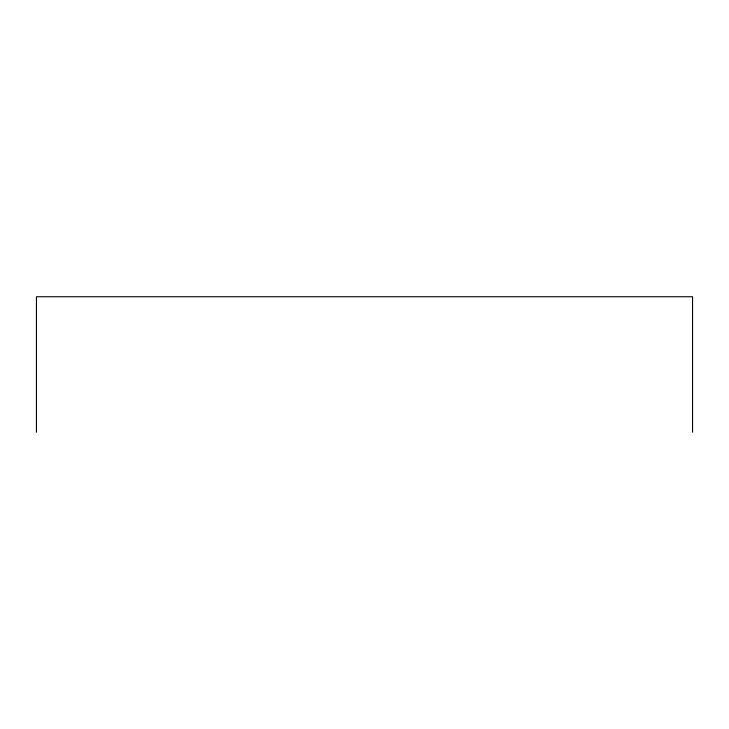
<?xml version="1.0" encoding="UTF-8"?>
<svg xmlns="http://www.w3.org/2000/svg" width="729" height="729" viewBox="0 0 729 729"><rect width="100%" height="100%" fill="white"/><g stroke="black" fill="none" stroke-linecap="round" stroke-linejoin="round"><path stroke-width="1.09" d="M692.55 432.261L692.55 296.739L36.45 296.739L36.45 432.261"/></g></svg>
